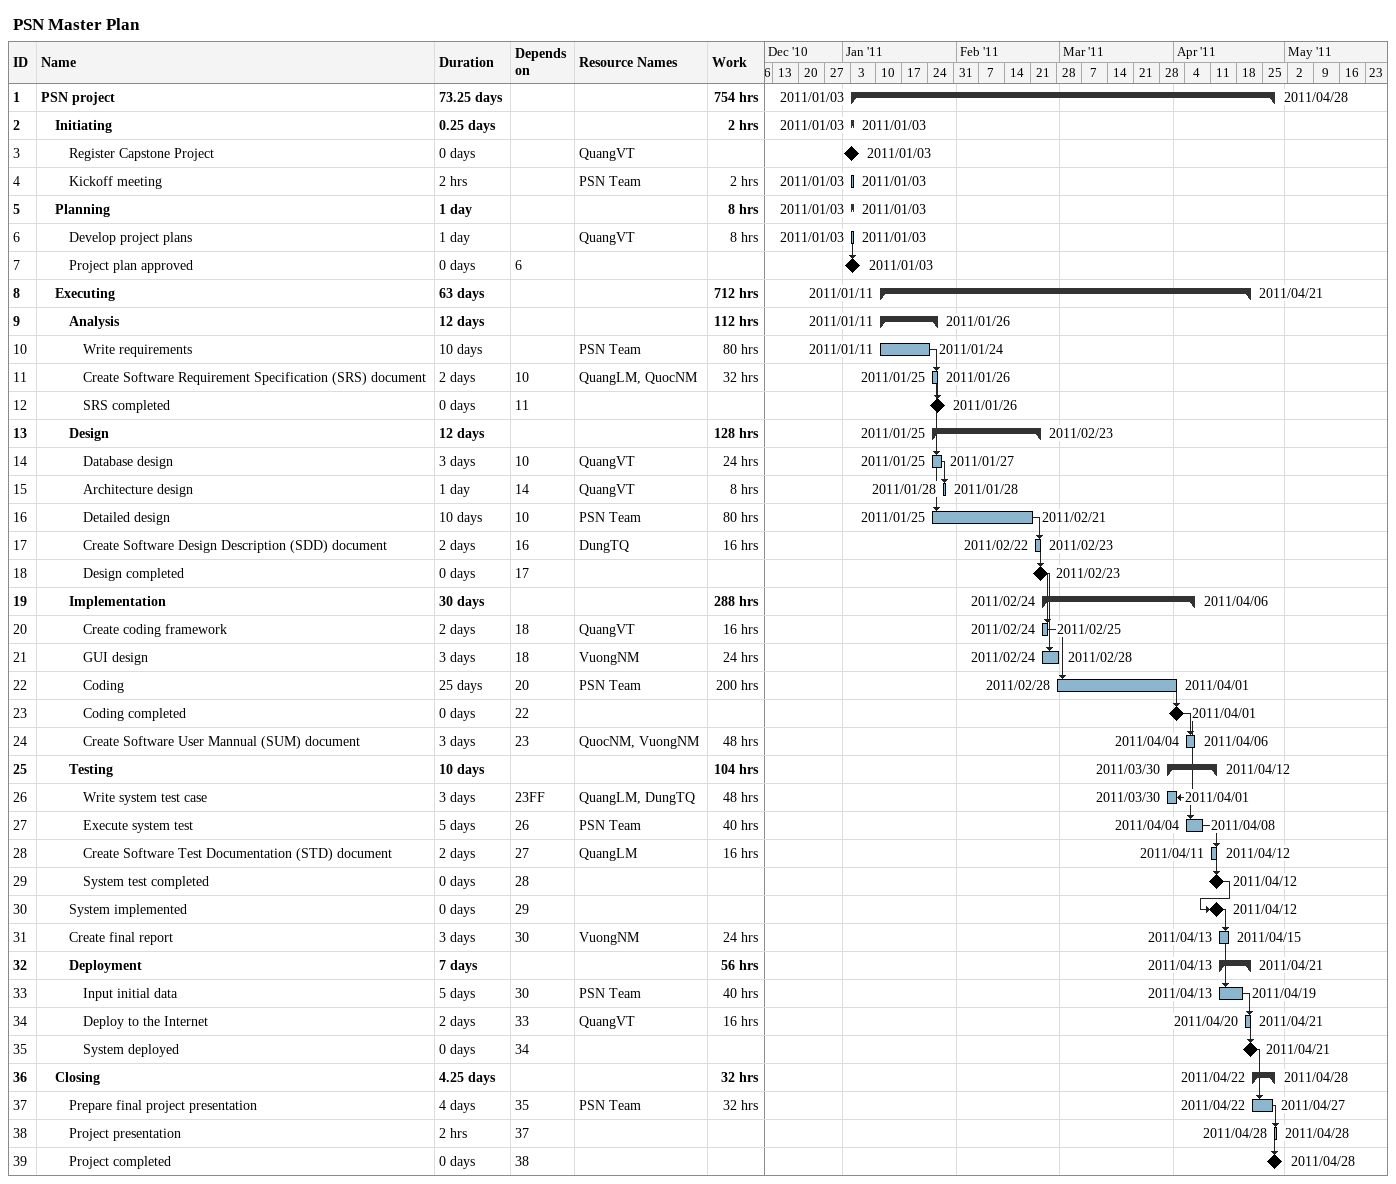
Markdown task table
PSN Master Plan

| ID | Level | Task | Duration | Start | Finish | Predecessors | Resources | Work (h) |
|---|---|---|---|---|---|---|---|---|
| 1 | 1 | **PSN project** | 73.25d | 2011-01-03 | 2011-04-28 |  |  | 754 |
| 2 | 2 | **Initiating** | 0.25d | 2011-01-03 | 2011-01-03 |  |  | 2 |
| 3 | 3 | Register Capstone Project | 0d | 2011-01-03 | 2011-01-03 |  | QuangVT |  |
| 4 | 3 | Kickoff meeting | 2h | 2011-01-03 | 2011-01-03 |  | PSN Team | 2 |
| 5 | 2 | **Planning** | 1d | 2011-01-03 | 2011-01-03 |  |  | 8 |
| 6 | 3 | Develop project plans | 1d | 2011-01-03 | 2011-01-03 |  | QuangVT | 8 |
| 7 | 3 | Project plan approved | 0d | 2011-01-03 | 2011-01-03 | 6 |  |  |
| 8 | 2 | **Executing** | 63d | 2011-01-11 | 2011-04-21 |  |  | 712 |
| 9 | 3 | **Analysis** | 12d | 2011-01-11 | 2011-01-26 |  |  | 112 |
| 10 | 4 | Write requirements | 10d | 2011-01-11 | 2011-01-24 |  | PSN Team | 80 |
| 11 | 4 | Create Software Requirement Specification (SRS) document | 2d | 2011-01-25 | 2011-01-26 | 10 | QuangLM, QuocNM | 32 |
| 12 | 4 | SRS completed | 0d | 2011-01-26 | 2011-01-26 | 11 |  |  |
| 13 | 3 | **Design** | 12d | 2011-01-25 | 2011-02-23 |  |  | 128 |
| 14 | 4 | Database design | 3d | 2011-01-25 | 2011-01-27 | 10 | QuangVT | 24 |
| 15 | 4 | Architecture design | 1d | 2011-01-28 | 2011-01-28 | 14 | QuangVT | 8 |
| 16 | 4 | Detailed design | 10d | 2011-01-25 | 2011-02-21 | 10 | PSN Team | 80 |
| 17 | 4 | Create Software Design Description (SDD) document | 2d | 2011-02-22 | 2011-02-23 | 16 | DungTQ | 16 |
| 18 | 4 | Design completed | 0d | 2011-02-23 | 2011-02-23 | 17 |  |  |
| 19 | 3 | **Implementation** | 30d | 2011-02-24 | 2011-04-06 |  |  | 288 |
| 20 | 4 | Create coding framework | 2d | 2011-02-24 | 2011-02-25 | 18 | QuangVT | 16 |
| 21 | 4 | GUI design | 3d | 2011-02-24 | 2011-02-28 | 18 | VuongNM | 24 |
| 22 | 4 | Coding | 25d | 2011-02-28 | 2011-04-01 | 20 | PSN Team | 200 |
| 23 | 4 | Coding completed | 0d | 2011-04-01 | 2011-04-01 | 22 |  |  |
| 24 | 4 | Create Software User Mannual (SUM) document | 3d | 2011-04-04 | 2011-04-06 | 23 | QuocNM, VuongNM | 48 |
| 25 | 3 | **Testing** | 10d | 2011-03-30 | 2011-04-12 |  |  | 104 |
| 26 | 4 | Write system test case | 3d | 2011-03-30 | 2011-04-01 | 23FF | QuangLM, DungTQ | 48 |
| 27 | 4 | Execute system test | 5d | 2011-04-04 | 2011-04-08 | 26 | PSN Team | 40 |
| 28 | 4 | Create Software Test Documentation (STD) document | 2d | 2011-04-11 | 2011-04-12 | 27 | QuangLM | 16 |
| 29 | 4 | System test completed | 0d | 2011-04-12 | 2011-04-12 | 28 |  |  |
| 30 | 3 | System implemented | 0d | 2011-04-12 | 2011-04-12 | 29 |  |  |
| 31 | 3 | Create final report | 3d | 2011-04-13 | 2011-04-15 | 30 | VuongNM | 24 |
| 32 | 3 | **Deployment** | 7d | 2011-04-13 | 2011-04-21 |  |  | 56 |
| 33 | 4 | Input initial data | 5d | 2011-04-13 | 2011-04-19 | 30 | PSN Team | 40 |
| 34 | 4 | Deploy to the Internet | 2d | 2011-04-20 | 2011-04-21 | 33 | QuangVT | 16 |
| 35 | 4 | System deployed | 0d | 2011-04-21 | 2011-04-21 | 34 |  |  |
| 36 | 2 | **Closing** | 4.25d | 2011-04-22 | 2011-04-28 |  |  | 32 |
| 37 | 3 | Prepare final project presentation | 4d | 2011-04-22 | 2011-04-27 | 35 | PSN Team | 32 |
| 38 | 3 | Project presentation | 2h | 2011-04-28 | 2011-04-28 | 37 |  |  |
| 39 | 3 | Project completed | 0d | 2011-04-28 | 2011-04-28 | 38 |  |  |
